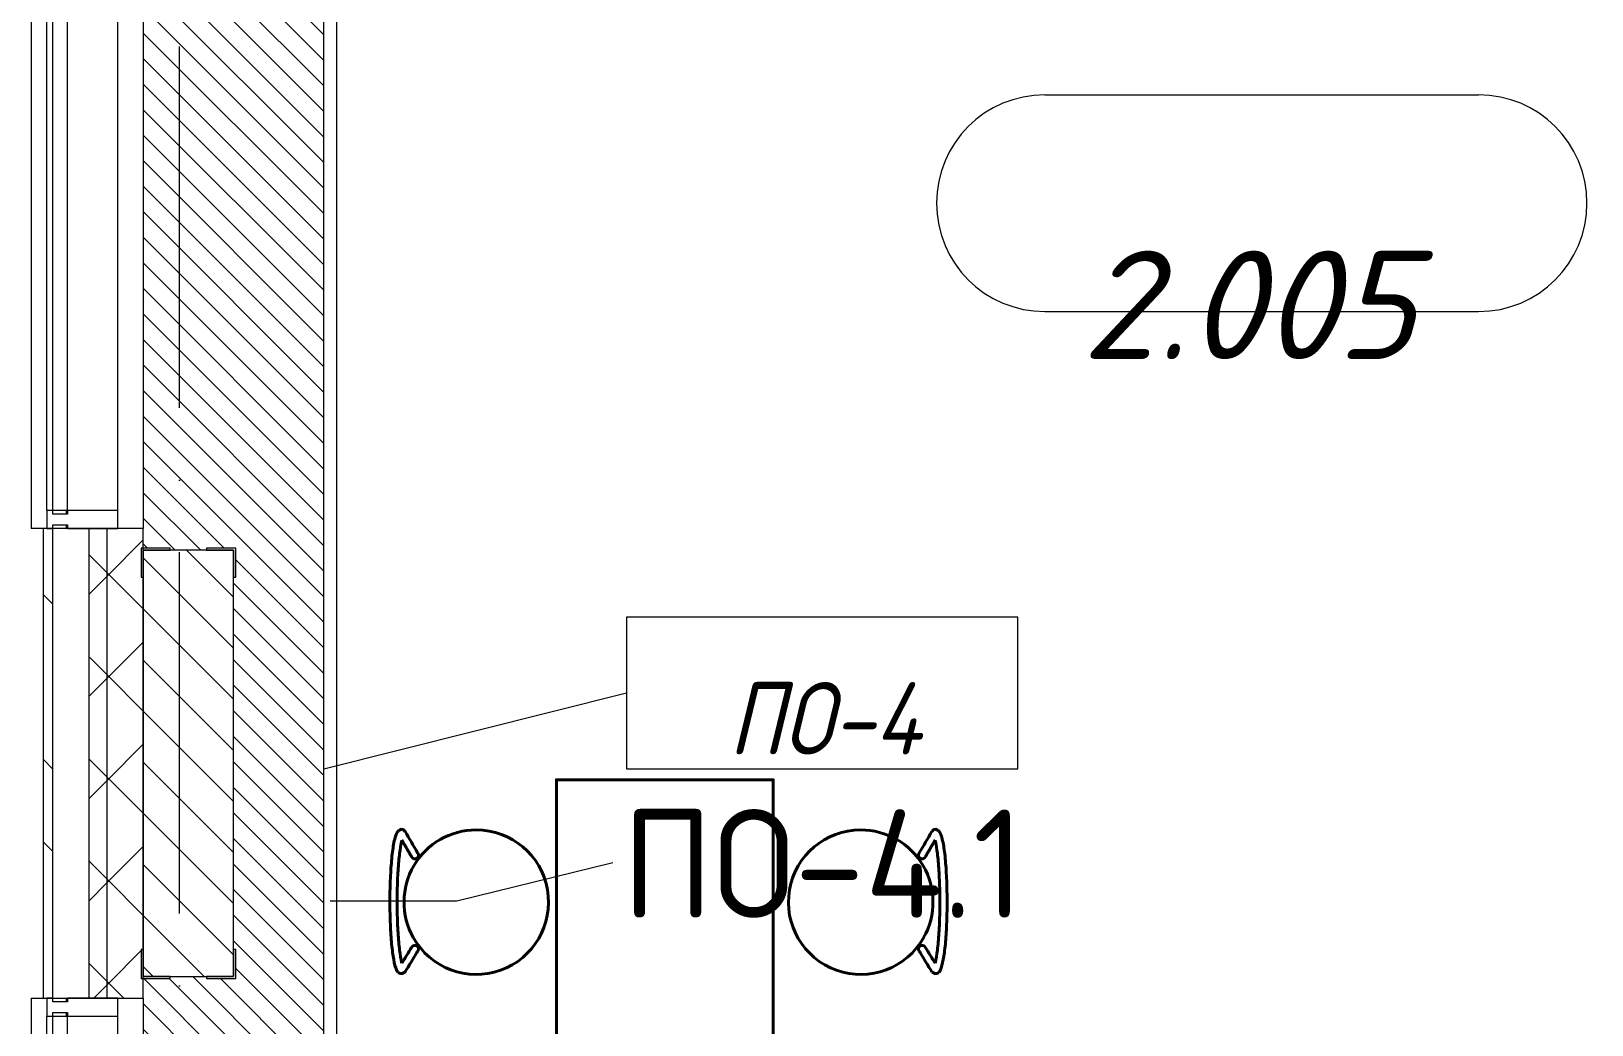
# Model space of a CAD drawing. Header units: millimetres. Extents: x -6467 to 105918, y -7090 to 92481.
# Drawn here: x -2760 to 1559, y 63807 to 66558 of the extents above; entities that cross this region are included whole.
import ezdxf

# ---------------------------------------------------------------- set-up
doc = ezdxf.new("R2010")
doc.units = ezdxf.units.MM
doc.linetypes.add('50_200_ШТРИХ_1Т_ш5_п1_п1_', pattern=[1400, 1000, -200, 0, -200])
for name, color, linetype, lineweight, true_color in [('A-AREA-IDEN-1', 7, 'Continuous', 9, 0xaaaaaa), ('A-FLOR-PATT-1', 7, 'Continuous', 5, 0xd61c12), ('A-GENM-1', 7, 'Continuous', 9, 0xaaaaaa), ('A-GENM-2', 7, 'Continuous', 20, 0xaaaaaa), ('A-WALL-3', 7, 'Continuous', 5, 0x787878), ('мебель 2 этаж-1', 7, 'Continuous', 40, 0xaaaaaa), ('Оси-3', 7, '50_200_ШТРИХ_1Т_ш5_п1_п1_', 9, 0xaaaaaa), ('ТХ_функционал-2', 7, 'Continuous', 40, 0xaaaaaa)]:
    doc.layers.add(name, color=color, linetype=linetype, lineweight=lineweight, true_color=true_color)
for name, color, linetype, lineweight in [('A-FLOR', 7, 'Continuous', 9), ('A-FLOR-IDEN', 7, 'Continuous', 9), ('A-GLAZ', 7, 'Continuous', 5), ('A-GLAZ-CWMG', 7, 'Continuous', 9), ('A-GLAZ-CWMG-1', 7, 'Continuous', 20), ('A-WALL', 7, 'Continuous', 5), ('A-WALL-FNSH-1', 7, 'Continuous', 5), ('A-WALL-IDEN', 7, 'Continuous', 9), ('I-WALL', 7, 'Continuous', 5)]:
    doc.layers.add(name, color=color, linetype=linetype, lineweight=lineweight)
doc.styles.add('GOST Common', font='GOST_Common.ttf', dxfattribs={"height": 300})
doc.styles.add('GOST Common_I', font='GOST_Common Italic.ttf', dxfattribs={"width": 0.9, "height": 200})
doc.styles.add('ISOCPEUR_I', font='isocpeui.ttf', dxfattribs={"height": 300})
pattern_1 = [(45, (0, 0), (-141.42136, 141.42136), []), (135, (0, 0), (-141.42136, -141.42136), [])]

# ---------------------------------------------------------------- blocks, each defined once
blk = doc.blocks.new('Прямоугольный импост - Импост структурный с накладкой - 180мм-22437098-АИ_План этажа Радиаторы_2')
at = {"layer": 'A-GLAZ-CWMG-1'}
for p, q in [((-50, 0), (-50, 17)), ((-50, 17), (0, 17)), ((-40, 0), (-50, 0)), ((-40, -40), (-40, 0)), ((0, 0), (-10, 0)), ((-10, 0), (-10, -40)), ((0, 17), (0, 0)), ((-50, -180), (-50, -40)), ((-50, -40), (-40, -40)), ((-10, -40), (0, -40)), ((0, -40), (0, -180)), ((0, -180), (-50, -180))]:
    blk.add_line(p, q, dxfattribs=at)
blk = doc.blocks.new('Прямоугольный импост - Импост структурный с накладкой - 180мм-V235-АИ_План этажа Радиаторы_2')
at = {"layer": 'A-GLAZ-CWMG'}
for p, q in [((-2717, 56231), (-2717, 57831)), ((-2700, 57831), (-2660, 57831)), ((-2700, 56231), (-2700, 57831)), ((-2660, 56231), (-2660, 57831)), ((-2520, 56231), (-2520, 57831)), ((-2660, 56231), (-2700, 56231))]:
    blk.add_line(p, q, dxfattribs=at)
blk = doc.blocks.new('Прямоугольный импост - Импост структурный с накладкой - 180мм-22071093-АИ_План этажа Радиаторы_2')
at = {"layer": 'A-GLAZ-CWMG'}
for p, q in [((23480, 63231), (23480, 64006)), ((23497, 64006), (23537, 64006)), ((23497, 63231), (23497, 64006)), ((23537, 63231), (23537, 64006)), ((23677, 63231), (23677, 64006)), ((23537, 63231), (23497, 63231))]:
    blk.add_line(p, q, dxfattribs=at)
blk = doc.blocks.new('Прямоугольный импост - Импост структурный с накладкой - 180мм-22437157-АИ_План этажа Радиаторы_2')
at = {"layer": 'A-GLAZ-CWMG-1'}
for p, q in [((0, 17), (-50, 17)), ((-50, 17), (-50, 0)), ((-50, 0), (-40, 0)), ((-40, 0), (-40, -40)), ((-10, -40), (-10, 0)), ((-10, 0), (0, 0)), ((0, 0), (0, 17)), ((-40, -40), (-50, -40)), ((-50, -40), (-50, -180)), ((0, -40), (-10, -40)), ((0, -180), (0, -40)), ((-50, -180), (0, -180))]:
    blk.add_line(p, q, dxfattribs=at)
blk = doc.blocks.new('Фахверк _газобетон торцы_237 - Фахверк _газобетон торцы_-25571292-АИ_План этажа Радиаторы_2')
at = {"layer": 'A-GENM-2'}
for p, q in [((89406, 156989.3), (89325, 156989.3)), ((89325, 156989.3), (89325, 156983.3)), ((89325, 156983.3), (89400, 156983.3)), ((89400, 156983.3), (89400, 156908.3)), ((89406, 156908.3), (89406, 156989.3)), ((89400, 156908.3), (89406, 156908.3)), ((89406, 156808.3), (89400, 156808.3)), ((89400, 156808.3), (89400, 156733.3)), ((89406, 156727.3), (89406, 156808.3)), ((89400, 156733.3), (89325, 156733.3)), ((89325, 156733.3), (89325, 156727.3)), ((89325, 156727.3), (89406, 156727.3))]:
    blk.add_line(p, q, dxfattribs=at)
blk = doc.blocks.new('Фахверк _газобетон торцы_238 - Фахверк _газобетон торцы_-25571312-АИ_План этажа Радиаторы_2')
at = {"layer": 'A-GENM-2'}
for p, q in [((89406, 11134.7), (89325, 11134.7)), ((89325, 11134.7), (89325, 11128.7)), ((89325, 11128.7), (89400, 11128.7)), ((89400, 11128.7), (89400, 11053.7)), ((89406, 11053.7), (89406, 11134.7)), ((89400, 11053.7), (89406, 11053.7)), ((89400, 10953.7), (89400, 10878.7)), ((89406, 10953.7), (89400, 10953.7)), ((89406, 10872.7), (89406, 10953.7)), ((89400, 10878.7), (89325, 10878.7)), ((89325, 10878.7), (89325, 10872.7)), ((89325, 10872.7), (89406, 10872.7))]:
    blk.add_line(p, q, dxfattribs=at)
blk = doc.blocks.new('Отлив_СКБ - Отлив витража-V396-АИ_План этажа Радиаторы_2')
at = {"layer": 'A-GLAZ'}
for p, q in [((0, 67), (0, 100)), ((1700, 100), (0, 100)), ((1700, 100), (1700, 67)), ((0, 2), (10, 2)), ((40, 2), (50, 2)), ((1650, 2), (1660, 2)), ((1690, 2), (1700, 2))]:
    blk.add_line(p, q, dxfattribs=at)
blk = doc.blocks.new('Отлив_СКБ - Отлив витража-V395-АИ_План этажа Радиаторы_2')
at = {"layer": 'A-GLAZ'}
for p, q in [((0, 67), (0, 100)), ((1700, 100), (0, 100)), ((1700, 100), (1700, 67)), ((0, 2), (10, 2)), ((865, 2), (875, 2)), ((1650, 2), (1660, 2)), ((1690, 2), (1700, 2))]:
    blk.add_line(p, q, dxfattribs=at)
blk = doc.blocks.new('мебель 2 этаж-28800768-АИ_План этажа Радиаторы_2')
at = {"layer": 'ТХ_функционал-2', "flags": 128}
blk.add_lwpolyline([(957.2, 65001), (957.2, 66201), (1557.2, 66201), (1557.2, 65001)], close=True, dxfattribs=at)
at = {"layer": 'ТХ_функционал-2'}
for centre, start, end in [((735.2, 65862), 90, 209.4368), ((735.2, 65862), 209.4285, 90), ((1799.2, 65862), 90, 330.5715), ((1799.2, 65862), 330.5632, 90)]:
    blk.add_arc(centre, 200, start, end, dxfattribs=at)
for points, knots in [([(519.3, 65667.7), (517.2, 65669.8), (515.9, 65672.1), (511.3, 65681.6), (508.9, 65690.9), (504.5, 65715), (502.6, 65729.5), (499.5, 65762.4), (498.3, 65780.7), (496.7, 65819.6), (496.2, 65840), (496.1, 65881.1), (496.5, 65901.7), (498.1, 65941.1), (499.2, 65959.8), (502.3, 65994.1), (504.2, 66009.4), (509.1, 66036.7), (511.6, 66047.1), (517.7, 66057), (519.2, 66059.1), (522, 66060.9)], [6.918962, 6.918962, 6.918962, 6.918962, 7.043005, 7.043005, 7.381789, 7.381789, 7.707259, 7.707259, 8.029905, 8.029905, 8.351927, 8.351927, 8.674467, 8.674467, 8.999563, 8.999563, 9.337266, 9.337266, 9.740672, 9.740672, 9.856466, 9.856466, 9.856466, 9.856466]), ([(537.6, 66058.6), (537.7, 66058.6), (537.7, 66058.5), (537.7, 66058.5), (537.9, 66058.2), (538.1, 66057.9), (538.3, 66057.6)], [9.936511, 9.936511, 9.936511, 9.936511, 10.936511, 10.936511, 10.936511, 11.936511, 11.936511, 11.936511, 11.936511]), ([(1996.7, 66058.6), (1996.7, 66058.6), (1996.7, 66058.5), (1996.7, 66058.5), (1996.5, 66058.2), (1996.3, 66057.9), (1996.1, 66057.6)], [9.936511, 9.936511, 9.936511, 9.936511, 10.936511, 10.936511, 10.936511, 11.936511, 11.936511, 11.936511, 11.936511]), ([(2015.1, 65667.7), (2017.2, 65669.8), (2018.5, 65672.1), (2023.1, 65681.6), (2025.4, 65690.9), (2029.9, 65715), (2031.8, 65729.5), (2034.9, 65762.4), (2036.1, 65780.7), (2037.7, 65819.6), (2038.2, 65840), (2038.2, 65881.1), (2037.9, 65901.7), (2036.3, 65941.1), (2035.2, 65959.8), (2032.1, 65994.1), (2030.2, 66009.4), (2025.3, 66036.7), (2022.8, 66047.1), (2016.7, 66057), (2015.1, 66059.1), (2012.4, 66060.9)], [6.918962, 6.918962, 6.918962, 6.918962, 7.043005, 7.043005, 7.381789, 7.381789, 7.707259, 7.707259, 8.029905, 8.029905, 8.351927, 8.351927, 8.674467, 8.674467, 8.999563, 8.999563, 9.337266, 9.337266, 9.740672, 9.740672, 9.856466, 9.856466, 9.856466, 9.856466]), ([(529.4, 66033.6), (529, 66032.1), (528.6, 66030.4), (526.3, 66020.4), (524.5, 66009.6), (521.3, 65983.1), (519.8, 65967.2), (517.6, 65932.2), (516.9, 65913), (516.1, 65873.6), (516.1, 65853.4), (516.8, 65813.9), (517.6, 65794.6), (519.8, 65759.2), (521.3, 65743), (524.7, 65715.6), (526.6, 65704.2), (528.9, 65694.8), (529.2, 65693.8), (529.4, 65692.8)], [17.116907, 17.116907, 17.116907, 17.116907, 17.180246, 17.180246, 17.472715, 17.472715, 17.784576, 17.784576, 18.101145, 18.101145, 18.418993, 18.418993, 18.736847, 18.736847, 19.05343, 19.05343, 19.365209, 19.365209, 19.406175, 19.406175, 19.406175, 19.406175]), ([(2004.9, 66033.6), (2005.4, 66032.1), (2005.8, 66030.4), (2008.1, 66020.4), (2009.9, 66009.6), (2013.1, 65983.1), (2014.5, 65967.2), (2016.7, 65932.2), (2017.5, 65913), (2018.3, 65873.6), (2018.3, 65853.4), (2017.5, 65813.9), (2016.8, 65794.6), (2014.5, 65759.2), (2013.1, 65743), (2009.7, 65715.6), (2007.8, 65704.2), (2005.5, 65694.8), (2005.2, 65693.8), (2004.9, 65692.8)], [17.116907, 17.116907, 17.116907, 17.116907, 17.180246, 17.180246, 17.472715, 17.472715, 17.784576, 17.784576, 18.101145, 18.101145, 18.418993, 18.418993, 18.736847, 18.736847, 19.05343, 19.05343, 19.365209, 19.365209, 19.406175, 19.406175, 19.406175, 19.406175]), ([(538.3, 65668.8), (538.1, 65668.5), (537.9, 65668.2), (537.7, 65667.9), (537.7, 65667.9), (537.7, 65667.8), (537.6, 65667.8)], [4.794918, 4.794918, 4.794918, 4.794918, 5.794918, 5.794918, 5.794918, 6.794918, 6.794918, 6.794918, 6.794918]), ([(1996.1, 65668.8), (1996.3, 65668.5), (1996.5, 65668.2), (1996.7, 65667.9), (1996.7, 65667.9), (1996.7, 65667.8), (1996.7, 65667.8)], [4.794918, 4.794918, 4.794918, 4.794918, 5.794918, 5.794918, 5.794918, 6.794918, 6.794918, 6.794918, 6.794918])]:
    blk.add_open_spline(points, degree=3, knots=knots, dxfattribs=at)
for points in [[(522, 66060.9), (523.9, 66062.2), (530.5, 66067.6), (537.6, 66058.6)], [(538.3, 66057.6), (549.9, 66037.8), (561.4, 66018), (573, 65998.2)], [(1996.1, 66057.6), (1984.5, 66037.8), (1972.9, 66018), (1961.3, 65998.2)], [(2012.4, 66060.9), (2010.5, 66062.2), (2003.9, 66067.6), (1996.7, 66058.6)], [(529.4, 65692.8), (538.4, 65707.5), (547.4, 65722.3), (556.4, 65737)], [(2004.9, 65692.8), (1995.9, 65707.5), (1987, 65722.3), (1978, 65737)], [(571, 65722.5), (560.1, 65704.6), (549.2, 65686.7), (538.3, 65668.8)], [(572.9, 65725.7), (572.3, 65724.6), (571.6, 65723.5), (571, 65722.5)], [(1961.5, 65725.7), (1962.1, 65724.6), (1962.8, 65723.5), (1963.4, 65722.5)], [(1963.4, 65722.5), (1974.3, 65704.6), (1985.2, 65686.7), (1996.1, 65668.8)], [(537.6, 65667.8), (526.3, 65660.5), (521.4, 65665.5), (519.3, 65667.7)], [(1996.7, 65667.8), (2008.1, 65660.5), (2012.9, 65665.5), (2015.1, 65667.7)]]:
    blk.add_open_spline(points, degree=3, dxfattribs=at)
for points, weights in [([(557.1, 65986.2), (547.9, 66002), (538.6, 66017.8), (529.4, 66033.6)], [0.955306910672, 1, 1, 1]), ([(1977.3, 65986.2), (1986.5, 66002), (1995.7, 66017.8), (2004.9, 66033.6)], [0.955306910672, 1, 1, 1]), ([(556.4, 65737), (556.9, 65737.8), (557.5, 65738.6), (558.2, 65739.2)], [1, 0.989333865897, 0.985761250005, 0.989282152323]), ([(558.2, 65739.2), (562.3, 65743.1), (567.9, 65743.2), (572, 65739.4)], [1, 0.817609909274, 0.817609909274, 1]), ([(572, 65739.4), (576.1, 65735.6), (576.5, 65730), (572.9, 65725.7)], [1, 0.817609909274, 0.817609909274, 1]), ([(1962.4, 65739.4), (1958.3, 65735.6), (1957.9, 65730), (1961.5, 65725.7)], [1, 0.817609909274, 0.817609909274, 1]), ([(1976.1, 65739.2), (1972.1, 65743.1), (1966.5, 65743.2), (1962.4, 65739.4)], [1, 0.817609909274, 0.817609909274, 1]), ([(1978, 65737), (1977.5, 65737.8), (1976.9, 65738.6), (1976.1, 65739.2)], [1, 0.989333865897, 0.985761250005, 0.989282152323])]:
    blk.add_rational_spline(points, weights, degree=3, dxfattribs=at)
for points in [[(573, 65998.2), (575.5, 65995.1), (575.9, 65991.2), (574.2, 65987.6), (572.4, 65984), (569, 65982), (565.1, 65982), (561.9, 65982.1), (559, 65983.5), (557.1, 65986.2)], [(1961.3, 65998.2), (1958.9, 65995.1), (1958.5, 65991.2), (1960.2, 65987.6), (1962, 65984), (1965.4, 65982), (1969.3, 65982), (1972.5, 65982.1), (1975.4, 65983.5), (1977.3, 65986.2)]]:
    blk.add_rational_spline(points, [1, 0.897096520002, 0.897096520002, 1, 0.897096520002, 0.897096520002, 1, 0.915167775567, 0.900270079125, 0.955306910672], degree=3, knots=[12.936511, 12.936511, 12.936511, 12.936511, 14.06256, 14.06256, 14.06256, 15.188608, 15.188608, 15.188608, 16.116907, 16.116907, 16.116907, 16.116907], dxfattribs=at)
blk = doc.blocks.new('AAR_СКБ_Марка_помещения_1_5 ммп - Номер-27962133-АИ_План этажа Радиаторы_2')
at = {"layer": 'A-AREA-IDEN-1'}
for p, q in [((-2.987, 3), (3.013, 3)), ((-2.987, 0), (3.013, 0))]:
    blk.add_line(p, q, dxfattribs=at)
for centre, start, end in [((-2.987, 1.5), 90, 270), ((3.013, 1.5), 270, 90)]:
    blk.add_arc(centre, 1.5, start, end, dxfattribs=at)
blk = doc.blocks.new('AAR_СКБ_Марка_Перекрытия_1 мм - Марка пола-27961726-АИ_План этажа Радиаторы_2')
at = {"layer": 'A-FLOR-IDEN'}
for p, q in [((2.723, 2.101), (-2.69, 2.101)), ((-2.69, 2.101), (-2.69, 0)), ((2.723, 0), (2.723, 2.101)), ((-2.69, 0), (2.723, 0))]:
    blk.add_line(p, q, dxfattribs=at)

msp = doc.modelspace()

# ---------------------------------------------------------------- hatches: boundary and pattern name
at = {"layer": 'A-FLOR-PATT-1'}
h = msp.add_hatch(dxfattribs=at)
h.set_pattern_fill('FP_342', color=256, style=0, pattern_type=2)
h.set_pattern_definition([(315, (-2200, 64605.694), (35.3553, 35.3553), [])])
h.paths.add_polyline_path([(-2194, 62030.7), (-1950, 62030.7), (-1950, 67000.7), (-2194, 67000.1), (-2194, 66935), (-2275, 66935), (-2275, 66941), (-2375, 66941), (-2375, 66935), (-2450, 66935), (-2449.2, 65127), (-2375, 65127), (-2375, 65121), (-2275, 65121), (-2275, 65127), (-2194, 65127), (-2194, 65046), (-2200, 65046), (-2200, 64016), (-2194, 64014.5), (-2194, 63935), (-2275, 63935), (-2275, 63941), (-2375, 63941), (-2375, 63935), (-2450, 63935), (-2450, 62127), (-2375, 62127), (-2375, 62121), (-2275, 62121), (-2275, 62127), (-2194, 62127), (-2194, 62046), (-2200, 62046), (-2200, 62030.7)])
at = {"layer": 'A-WALL'}
h = msp.add_hatch(dxfattribs=at)
h.set_pattern_fill('FP_125', color=256, style=0, pattern_type=2)
h.set_pattern_definition(pattern_1)
h.paths.add_polyline_path([(-2600, 55031), (-2550, 55031), (-2550, 56181), (-2600, 56181), (-2600, 55298.5)])
h.paths.add_polyline_path([(-2569.8, 57881), (-2550, 57881), (-2550, 59181), (-2600, 59181), (-2600, 57881)])
h.paths.add_polyline_path([(-2600, 60881), (-2550, 60881), (-2550, 62181), (-2600, 62181), (-2600, 60929.9)])
h.paths.add_polyline_path([(-2550, 63881), (-2550, 65181), (-2600, 65181), (-2600, 63881), (-2569.8, 63881)])
h.paths.add_polyline_path([(-2569.8, 66881), (-2550, 66881), (-2550, 68081), (-2600, 68081), (-2600, 66881)])
h.paths.add_polyline_path([(-2600, 69781), (-2550, 69781), (-2550, 71091), (-2600, 71091), (-2600, 70081)])
h.paths.add_polyline_path([(-2569.8, 72791), (-2550, 72791), (-2550, 74081), (-2600, 74081), (-2600, 72791)])
h.paths.add_polyline_path([(-2600, 75781), (-2550, 75781), (-2550, 77081), (-2600, 77081), (-2600, 76416.4)])
h.paths.add_polyline_path([(-2569.8, 78781), (-2550, 78781), (-2550, 79981), (-2600, 79981), (-2600, 78781)])
h.paths.add_polyline_path([(-2600, 81681), (-2550, 81681), (-2550, 83081), (-2600, 83081), (-2600, 82047.8)])
h.paths.add_polyline_path([(-2569.8, 84781), (-2550, 84781), (-2550, 85831), (-2600, 85831), (-2600, 84781)])
h = msp.add_hatch(dxfattribs=at)
h.set_pattern_fill('FP_125', color=256, style=0, pattern_type=2)
h.set_pattern_definition(pattern_1)
h.paths.add_polyline_path([(-2450, 55081), (-2450, 56181), (-2550, 56181), (-2550, 55081)])
h.paths.add_polyline_path([(-2450, 57881), (-2450, 59181), (-2550, 59181), (-2550, 57881)])
h.paths.add_polyline_path([(-2450, 60881), (-2450, 62181), (-2550, 62181), (-2550, 60881)])
h.paths.add_polyline_path([(-2550, 63881), (-2450, 63881), (-2450, 65181), (-2550, 65181), (-2550, 64449.6)])
h.paths.add_polyline_path([(-2550, 66881), (-2450, 66881), (-2450, 68081), (-2550, 68081), (-2550, 67180.7)])
h.paths.add_polyline_path([(-2550, 69781), (-2450, 69781), (-2450, 71091), (-2550, 71091), (-2550, 70081)])
h.paths.add_polyline_path([(-2450, 72791), (-2450, 74081), (-2550, 74081), (-2550, 72791)])
h.paths.add_polyline_path([(-2450, 75781), (-2450, 77081), (-2550, 77081), (-2550, 75781)])
h.paths.add_polyline_path([(-2450, 78781), (-2450, 79981), (-2550, 79981), (-2550, 78781)])
h.paths.add_polyline_path([(-2550, 81681), (-2450, 81681), (-2450, 83081), (-2550, 83081), (-2550, 82047.8)])
h.paths.add_polyline_path([(-2450, 84781), (-2450, 85781), (-2550, 85781), (-2550, 84781)])
at = {"layer": 'A-WALL-3'}
h = msp.add_hatch(dxfattribs=at)
h.set_pattern_fill('FP_124', color=256, style=0, pattern_type=2)
h.set_pattern_definition([(135, (0, 0), (-342.1478, -342.1478), []), (135, (228.1, 0), (-342.1478, -342.1478), [])])
h.paths.add_polyline_path([(-2727, 54904), (-2700, 54904), (-2700, 56181), (-2727, 56181), (-2727, 55298.5)])
h.paths.add_polyline_path([(-2727, 57881), (-2700, 57881), (-2700, 59181), (-2727, 59181), (-2727, 58114.2)])
h.paths.add_polyline_path([(-2700, 60881), (-2700, 62181), (-2727, 62181), (-2727, 60881)])
h.paths.add_polyline_path([(-2727, 63881), (-2700, 63881), (-2700, 65181), (-2727, 65181), (-2727, 64449.6)])
h.paths.add_polyline_path([(-2727, 66881), (-2700, 66881), (-2700, 68081), (-2727, 68081), (-2727, 67265.3)])
h.paths.add_polyline_path([(-2700, 69781), (-2700, 71091), (-2727, 71091), (-2727, 69781)])
h.paths.add_polyline_path([(-2700, 72791), (-2700, 74081), (-2727, 74081), (-2727, 72791)])
h.paths.add_polyline_path([(-2700, 75781), (-2700, 77081), (-2727, 77081), (-2727, 75781)])
h.paths.add_polyline_path([(-2700, 78781), (-2700, 79981), (-2727, 79981), (-2727, 78781)])
h.paths.add_polyline_path([(-2700, 81681), (-2700, 83081), (-2727, 83081), (-2727, 81681)])
h.paths.add_polyline_path([(-2700, 84781), (-2700, 85958), (-2727, 85958), (-2727, 84781)])
at = {"layer": 'I-WALL'}
h = msp.add_hatch(dxfattribs=at)
h.set_pattern_fill('FP_2', color=256, style=0, pattern_type=2)
h.set_pattern_definition([(135, (0, 0), (-70.71068, -70.71068), [])])
h.paths.add_polyline_path([(-2200, 55681), (-2200, 55811), (-2450, 55811), (-2450, 55681)])
h.paths.add_polyline_path([(-2200, 55846), (-2200, 56121), (-2450, 56121), (-2450, 55846)])
h.paths.add_polyline_path([(-2200, 57941), (-2200, 58680.7), (-2450, 58680.7), (-2450, 57941)])
h.paths.add_polyline_path([(-2450, 60941), (-2200, 60941), (-2200, 61375.7), (-2450, 61375.7)])
h.paths.add_polyline_path([(-2200, 61410.7), (-2200, 61530.7), (-2450, 61530.7), (-2450, 61410.7)])
h.paths.add_polyline_path([(-2200, 62030.7), (-2200, 62121), (-2450, 62121), (-2450, 62030.7)])
h.paths.add_polyline_path([(-2450, 63941), (-2200, 63941), (-2200, 65121), (-2450, 65121), (-2450, 64449.6)])
h.paths.add_polyline_path([(-2200, 66941), (-2200, 67025.7), (-2450, 67025.7), (-2450, 66941)])
h.paths.add_polyline_path([(-2450, 67060.7), (-2200, 67060.7), (-2200, 67180.7), (-2450, 67180.7)])
h.paths.add_polyline_path([(-2450, 67680.7), (-2200, 67680.7), (-2200, 68021), (-2450, 68021), (-2450, 67969.2)])
h.paths.add_polyline_path([(-2450, 69841), (-2200, 69841), (-2200, 71031), (-2450, 71031), (-2450, 70081)])
h.paths.add_polyline_path([(-2200, 72851), (-2200, 73031), (-2450, 73031), (-2450, 72851)])
h.paths.add_polyline_path([(-2200, 73531), (-2200, 73686), (-2450, 73686), (-2450, 73531)])
h.paths.add_polyline_path([(-2450, 73721), (-2200, 73721), (-2200, 74021), (-2450, 74021), (-2450, 73952.6)])
h.paths.add_polyline_path([(-2200, 75841), (-2200, 76331), (-2450, 76331), (-2450, 75841)])
h.paths.add_polyline_path([(-2200, 76831), (-2200, 76961), (-2450, 76961), (-2450, 76831)])
h.paths.add_polyline_path([(-2450, 76996), (-2200, 76996), (-2200, 77021), (-2450, 77021)])
h.paths.add_polyline_path([(-2200, 78841), (-2200, 79921), (-2450, 79921), (-2450, 78841)])
h.paths.add_polyline_path([(-2200, 81741), (-2200, 81780.7), (-2450, 81780.7), (-2450, 81741)])
h.paths.add_polyline_path([(-2200, 82280.7), (-2200, 83021), (-2450, 83021), (-2450, 82280.7)])
h.paths.add_polyline_path([(-2200, 84841), (-2200, 85026), (-2450, 85026), (-2450, 84841)])
h.paths.add_polyline_path([(-2200, 85061), (-2200, 85181), (-2450, 85181), (-2450, 85061)])

# ---------------------------------------------------------------- linework, layer by layer
at = {"layer": 'A-FLOR'}
for p, q in [((-1950, 62030.7), (-1950, 67000.7)), ((-2450, 66881), (-2450, 65181)), ((-2450, 63881), (-2450, 62181))]:
    msp.add_line(p, q, dxfattribs=at)
at = {"layer": 'A-FLOR-IDEN'}
msp.add_line((-1950, 64515.7), (-1112.2, 64725.8), dxfattribs=at)
at = {"layer": 'A-WALL'}
for p, q in [((-1915, 67000.7), (-1915, 61780.7)), ((-2700, 63881), (-2700, 65181)), ((-2600, 63881), (-2600, 65181)), ((-2550, 63881), (-2550, 65181)), ((-2200, 65121), (-2450, 65121)), ((-2450, 65121), (-2450, 63941)), ((-2200, 63941), (-2200, 65121)), ((-2450, 63941), (-2200, 63941))]:
    msp.add_line(p, q, dxfattribs=at)
at = {"layer": 'A-WALL-FNSH-1'}
for p, q in [((-2727, 65181), (-2727, 63881)), ((-2450, 65181), (-2727, 65181)), ((-2450, 63881), (-2450, 65181)), ((-2727, 63881), (-2450, 63881))]:
    msp.add_line(p, q, dxfattribs=at)
at = {"layer": 'A-WALL-IDEN'}
for p, q in [((-1581.8, 64150.4), (-1149.9, 64256.8)), ((-1932.5, 64150.4), (-1581.8, 64150.4))]:
    msp.add_line(p, q, dxfattribs=at)
at = {"layer": 'Оси-3'}
msp.add_line((-2350, -5889.7), (-2350, 91281), dxfattribs=at)

# ---------------------------------------------------------------- block references
at = {"layer": 'A-AREA-IDEN-1', "xscale": 199.9999999999999, "yscale": 199.9999999999999, "zscale": 199.9999999999999}
msp.add_blockref('AAR_СКБ_Марка_помещения_1_5 ммп - Номер-27962133-АИ_План этажа Радиаторы_2', (642.9, 65781.8), dxfattribs=at)
at = {"layer": 'A-FLOR-IDEN', "xscale": 199.9999999999999, "yscale": 199.9999999999999, "zscale": 199.9999999999999}
msp.add_blockref('AAR_СКБ_Марка_Перекрытия_1 мм - Марка пола-27961726-АИ_План этажа Радиаторы_2', (-574.3, 64515.7), dxfattribs=at)
at = {"layer": 'A-GENM-1'}
for name, p, rotation in [('Фахверк _газобетон торцы_237 - Фахверк _газобетон торцы_-25571292-АИ_План этажа Радиаторы_2', (154533.3, -24279), 89.9999999999999), ('Фахверк _газобетон торцы_238 - Фахверк _газобетон торцы_-25571312-АИ_План этажа Радиаторы_2', (-13328.7, 153341), 270.0000000000001)]:
    msp.add_blockref(name, p, dxfattribs=dict(at, rotation=rotation))
at = {"layer": 'A-GLAZ', "rotation": 89.99999999999937}
for name, p in [('Отлив_СКБ - Отлив витража-V396-АИ_План этажа Радиаторы_2', (-2660, 65181)), ('Отлив_СКБ - Отлив витража-V395-АИ_План этажа Радиаторы_2', (-2660, 62181))]:
    msp.add_blockref(name, p, dxfattribs=at)
at = {"layer": 'A-GLAZ-CWMG'}
for name, p in [('Прямоугольный импост - Импост структурный с накладкой - 180мм-V235-АИ_План этажа Радиаторы_2', (0, 9000)), ('Прямоугольный импост - Импост структурный с накладкой - 180мм-22071093-АИ_План этажа Радиаторы_2', (-26197, -175))]:
    msp.add_blockref(name, p, dxfattribs=at)
at = {"layer": 'A-GLAZ-CWMG', "extrusion": (0, 0, -1), "rotation": 270.0000000000022}
msp.add_blockref('Прямоугольный импост - Импост структурный с накладкой - 180мм-22437098-АИ_План этажа Радиаторы_2', (2700, 65181), dxfattribs=at)
at = {"layer": 'A-GLAZ-CWMG', "rotation": 89.99999999999775}
msp.add_blockref('Прямоугольный импост - Импост структурный с накладкой - 180мм-22437157-АИ_План этажа Радиаторы_2', (-2700, 63881), dxfattribs=at)
at = {"layer": 'мебель 2 этаж-1'}
msp.add_blockref('мебель 2 этаж-28800768-АИ_План этажа Радиаторы_2', (-2263.5, -1715.2), dxfattribs=at)

# ---------------------------------------------------------------- texts
at = {"layer": 'A-AREA-IDEN-1', "insert": (608.2, 65650.3), "char_height": 300, "width": 952, "attachment_point": 8, "line_spacing_factor": 1.139951, "style": 'ISOCPEUR_I'}
msp.add_mtext('\\pt2540.001,5079.999,7620,10160.001,12699.999,15240,17780.001,20319.999,22860,25400.001,27939.999,30480,33020.001,35559.999,38100,40640.001,43179.999,45720,48260.001,50799.999,53340,55880.001,58419.999,60960,63500.001,66039.999,68580,71120.001,73659.999,76200,78740.001,81279.999;2.005', dxfattribs=at)
at = {"layer": 'A-FLOR-IDEN', "insert": (-564.1, 64655.5), "char_height": 200, "width": 572.4, "attachment_point": 5, "line_spacing_factor": 1.022766, "style": 'GOST Common_I'}
msp.add_mtext('\\pt180,360,540,720,900,1080,1260,1440,1620,1800,1980,2160,2340,2520,2700,2880,3060,3240,3420,3600,3780,3960,4140,4320,4500,4680,4860,5040,5220,5400,5580,5760;ПО-4', dxfattribs=at)
at = {"layer": 'A-WALL-IDEN', "insert": (-567.9, 64403.3), "char_height": 300, "width": 1178, "attachment_point": 2, "line_spacing_factor": 1.022766, "style": 'GOST Common'}
msp.add_mtext('\\pt80.001,159.999,240,320.001,399.999,480,560.001,639.999,720,800.001,879.999,960,1040.001,1119.999,1200,1280.001,1359.999,1440,1520.001,1599.999,1680,1760.001,1839.999,1920,2000.001,2079.999,2160,2240.001,2319.999,2400,2480.001,2559.999;ПО-4.1', dxfattribs=at)

doc.saveas('drawing.dxf')
